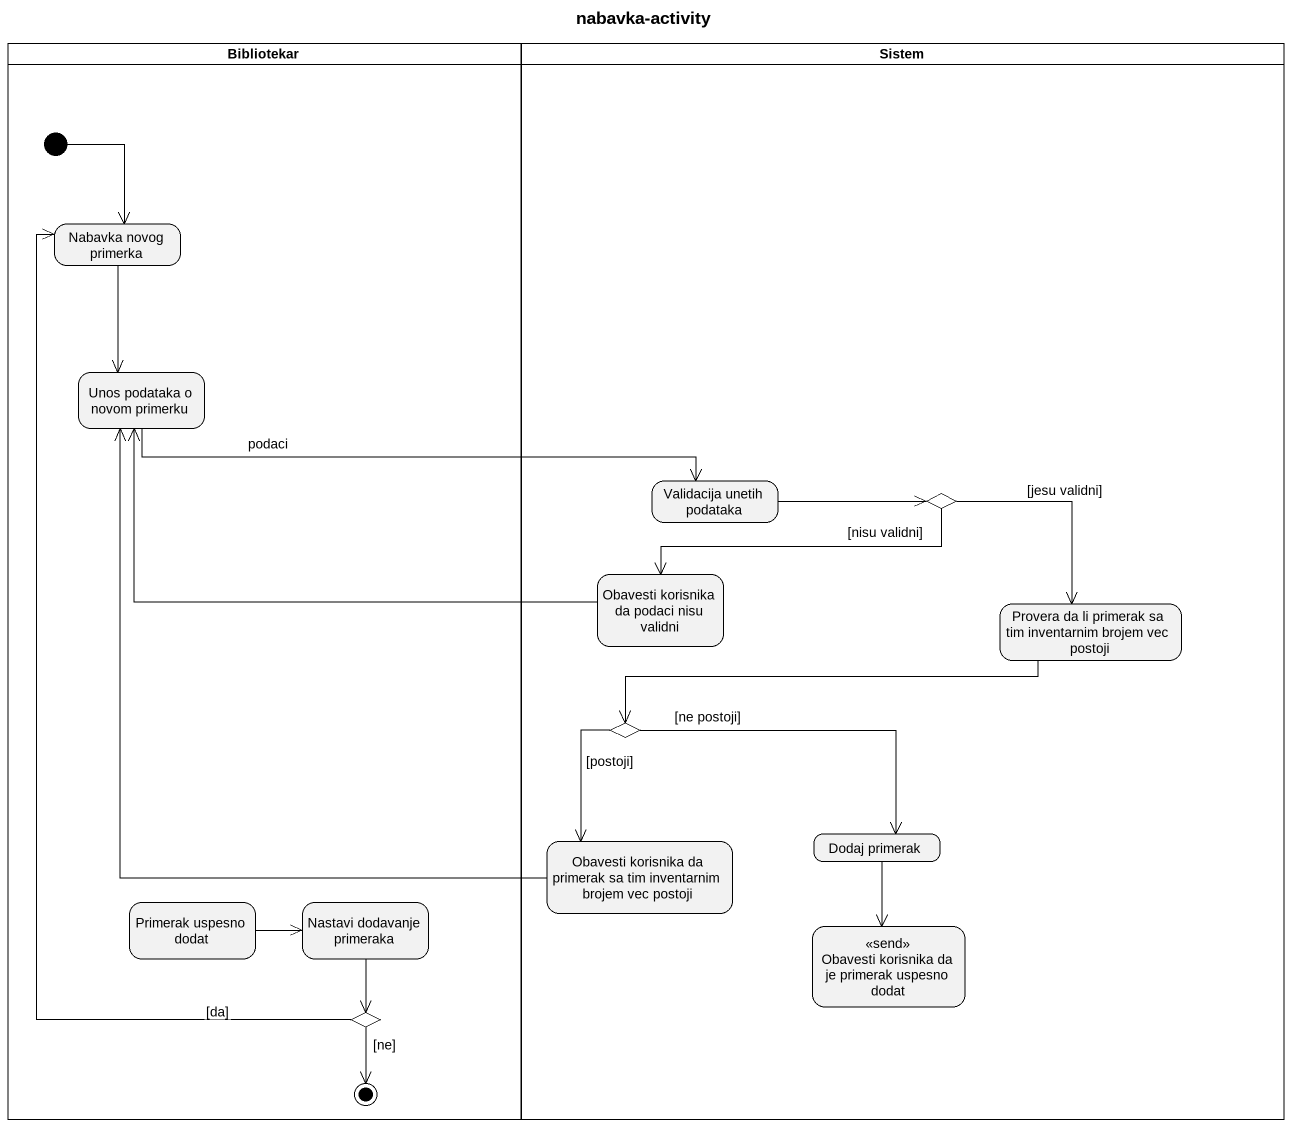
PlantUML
@startuml
title nabavka-activity
hide empty description
state Bibliotekar <<partition>> {
  state "Nabavka novog primerka" as Nabavka_novog_primerka
  state "Unos podataka o novom primerku" as Unos_podataka_o_novom
  state "Primerak uspesno dodat" as Primerak_uspesno_dodat
  state "Nastavi dodavanje primeraka" as Nastavi_dodavanje_primeraka
  state choice3 <<choice>>
  [*] --> Nabavka_novog_primerka
  choice3 --> [*] : [ne]
}
state Sistem <<partition>> {
  state "Validacija unetih podataka" as Validacija_unetih_podataka
  state choice1 <<choice>>
  state "Obavesti korisnika da podaci nisu validni" as Obavesti_korisnika_da
  state "Provera da li primerak sa tim inventarnim brojem vec postoji" as Provera_da_li_primerak_sa
  state choice2 <<choice>>
  state "Obavesti korisnika da primerak sa tim inventarnim brojem vec postoji" as Obavesti_korisnika_da_2
  state "Dodaj primerak" as Dodaj_primerak
  state "Obavesti korisnika da je primerak uspesno dodat" as Obavesti_korisnika_da_je <<send>>
}
Nabavka_novog_primerka --> Unos_podataka_o_novom
Unos_podataka_o_novom -right-> Validacija_unetih_podataka : podaci
Validacija_unetih_podataka -right-> choice1
choice1 -left-> Obavesti_korisnika_da : [nisu validni]
choice1 --> Provera_da_li_primerak_sa : [jesu validni]
Obavesti_korisnika_da -left-> Unos_podataka_o_novom
Provera_da_li_primerak_sa -left-> choice2
choice2 --> Obavesti_korisnika_da_2 : [postoji]
choice2 -right-> Dodaj_primerak : [ne postoji]
Obavesti_korisnika_da_2 -up-> Unos_podataka_o_novom
Dodaj_primerak --> Obavesti_korisnika_da_je
Primerak_uspesno_dodat -right-> Nastavi_dodavanje_primeraka
Nastavi_dodavanje_primeraka --> choice3
choice3 -up-> Nabavka_novog_primerka : [da]
@enduml
